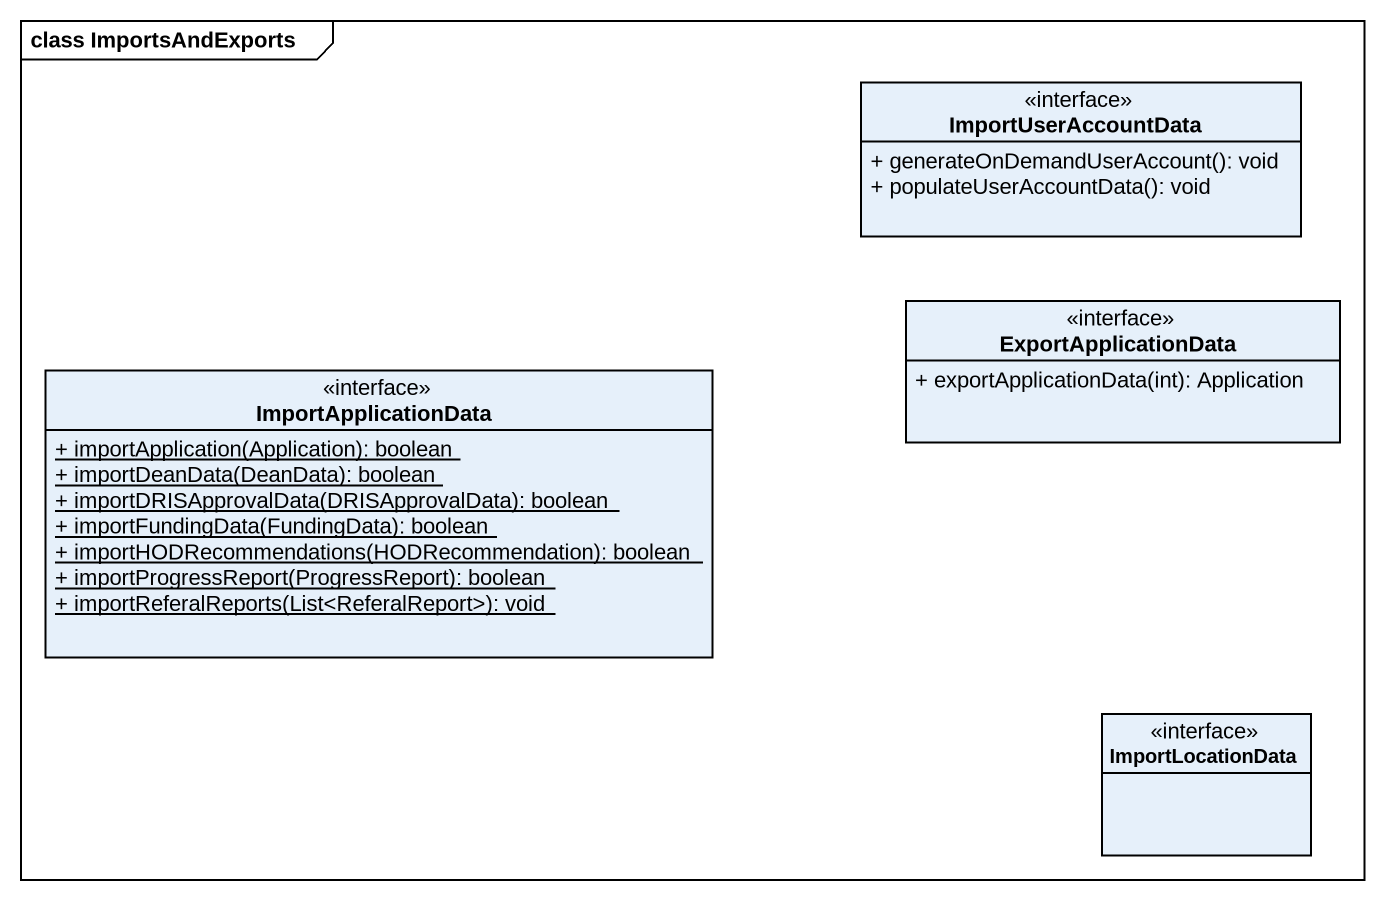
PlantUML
@startuml
mainframe class ImportsAndExports
hide circle
hide empty members
skinparam classAttributeIconSize 0
class ImportUserAccountData <<interface>> {
  + generateOnDemandUserAccount(): void
  + populateUserAccountData(): void
}
class ExportApplicationData <<interface>> {
  + exportApplicationData(int): Application
}
class ImportApplicationData <<interface>> {
  {static} + importApplication(Application): boolean
  {static} + importDeanData(DeanData): boolean
  {static} + importDRISApprovalData(DRISApprovalData): boolean
  {static} + importFundingData(FundingData): boolean
  {static} + importHODRecommendations(HODRecommendation): boolean
  {static} + importProgressReport(ProgressReport): boolean
  {static} + importReferalReports(List<ReferalReport>): void
}
class ImportLocationData <<interface>>
@enduml
